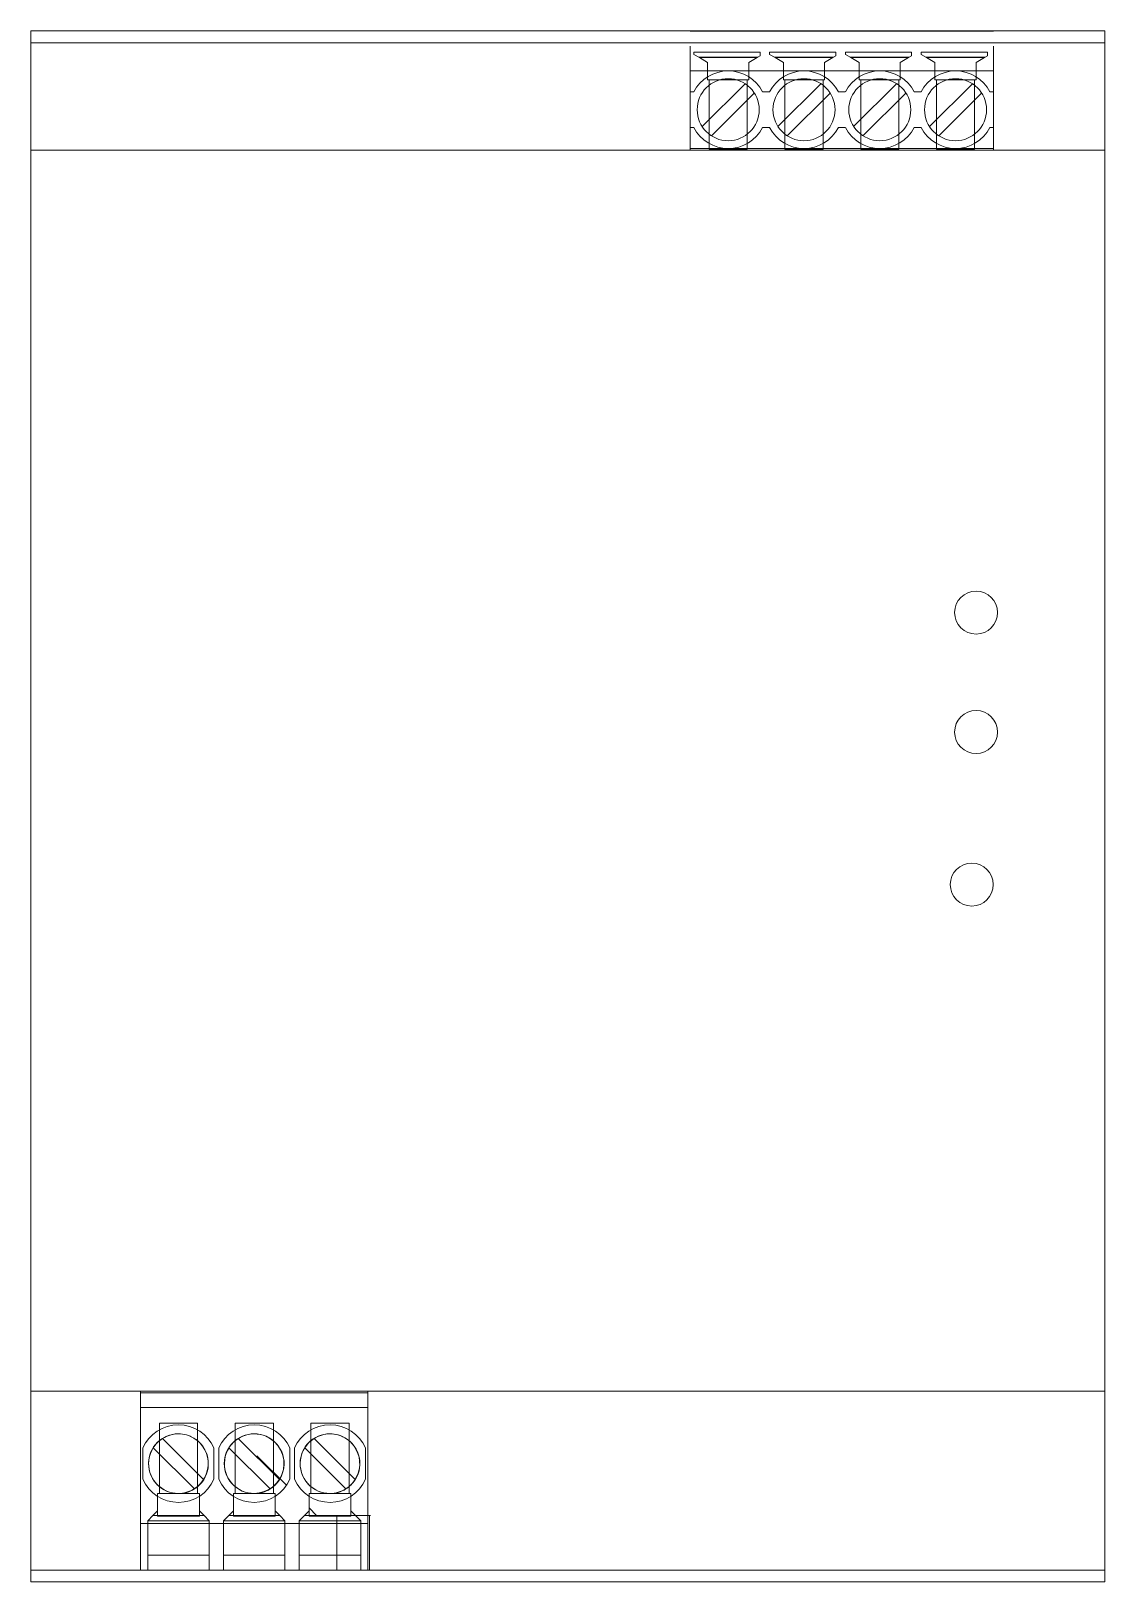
# Model space of a CAD drawing. Header units: millimetres. Extents: x 1359 to 3577, y 1336 to 3557.
# Drawn here: x 1875.2 to 1965.2, y 3146.6 to 3276.6 of the extents above; entities that cross this region are included whole.
import ezdxf

# ---------------------------------------------------------------- set-up
doc = ezdxf.new("R2010")
doc.units = ezdxf.units.MM
doc.layers.add('000-PI-Oprema', color=30, linetype='Continuous', lineweight=5)
doc.layers.add('000-SI-Oprema', color=30, linetype='Continuous', lineweight=0)

msp = doc.modelspace()

# ---------------------------------------------------------------- linework, layer by layer
at = {"layer": '000-PI-Oprema', "color": 0, "linetype": 'ByBlock', "lineweight": 0}
for p, q in [((1875.19, 3276.56), (1875.19, 3266.56)), ((1875.19, 3276.56), (1875.19, 3276.56)), ((1875.19, 3276.56), (1930.44, 3276.56)), ((1877.69, 3276.56), (1877.69, 3276.56)), ((1877.69, 3276.56), (1877.69, 3276.56)), ((1877.69, 3276.56), (1877.69, 3276.56)), ((1877.69, 3276.56), (1877.69, 3276.56)), ((1877.69, 3276.56), (1877.69, 3276.56)), ((1877.69, 3276.56), (1877.69, 3276.56)), ((1877.69, 3276.56), (1877.69, 3276.56)), ((1877.69, 3276.56), (1877.69, 3276.56)), ((1877.69, 3276.56), (1877.69, 3276.56)), ((1877.69, 3276.56), (1877.69, 3276.56)), ((1877.69, 3276.56), (1877.69, 3276.56)), ((1877.69, 3276.56), (1877.69, 3276.56)), ((1877.69, 3276.56), (1877.69, 3276.56)), ((1877.69, 3276.56), (1877.69, 3276.56)), ((1927.92, 3276.56), (1927.92, 3276.56)), ((1927.92, 3276.56), (1927.92, 3276.56)), ((1930.44, 3276.56), (1930.44, 3276.56)), ((1955.84, 3276.56), (1930.44, 3276.56)), ((1930.44, 3276.53), (1930.44, 3276.53)), ((1930.44, 3276.53), (1955.84, 3276.53)), ((1930.74, 3276.53), (1930.74, 3276.53)), ((1936.29, 3276.53), (1936.29, 3276.53)), ((1937.09, 3276.53), (1937.09, 3276.53)), ((1942.64, 3276.53), (1942.64, 3276.53)), ((1943.44, 3276.53), (1943.44, 3276.53)), ((1948.99, 3276.53), (1948.99, 3276.53)), ((1949.79, 3276.53), (1949.79, 3276.53)), ((1955.34, 3276.53), (1955.34, 3276.53)), ((1955.84, 3276.56), (1965.19, 3276.56)), ((1955.84, 3276.56), (1955.84, 3276.56)), ((1955.84, 3276.53), (1955.84, 3276.53)), ((1962.69, 3276.56), (1962.69, 3276.56)), ((1962.69, 3276.56), (1962.69, 3276.56)), ((1962.69, 3276.56), (1962.69, 3276.56)), ((1962.69, 3276.56), (1962.69, 3276.56)), ((1962.69, 3276.56), (1962.69, 3276.56)), ((1962.69, 3276.56), (1962.69, 3276.56)), ((1962.69, 3276.56), (1962.69, 3276.56)), ((1962.69, 3276.56), (1962.69, 3276.56)), ((1962.69, 3276.56), (1962.69, 3276.56)), ((1962.69, 3276.56), (1962.69, 3276.56)), ((1962.69, 3276.56), (1962.69, 3276.56)), ((1962.69, 3276.56), (1962.69, 3276.56)), ((1965.19, 3276.56), (1965.19, 3276.56)), ((1965.19, 3276.56), (1965.19, 3266.56)), ((1875.19, 3275.56), (1875.19, 3275.56)), ((1965.19, 3275.56), (1875.19, 3275.56)), ((1930.44, 3273.21), (1930.44, 3275.28)), ((1930.74, 3274.59), (1930.74, 3274.77)), ((1936.29, 3274.77), (1930.74, 3274.77)), ((1936.29, 3274.77), (1936.29, 3274.47)), ((1937.09, 3274.59), (1937.09, 3274.77)), ((1942.64, 3274.77), (1937.09, 3274.77)), ((1942.64, 3274.77), (1942.64, 3274.47)), ((1943.44, 3274.59), (1943.44, 3274.77)), ((1948.99, 3274.77), (1943.44, 3274.77)), ((1948.99, 3274.77), (1948.99, 3274.47)), ((1949.79, 3274.59), (1949.79, 3274.77)), ((1955.34, 3274.77), (1949.79, 3274.77)), ((1955.34, 3274.77), (1955.34, 3274.47)), ((1955.84, 3275.28), (1955.84, 3273.21)), ((1965.19, 3275.56), (1965.19, 3275.56)), ((1930.74, 3274.59), (1930.74, 3274.59)), ((1930.74, 3274.59), (1931.2, 3274.33)), ((1936.09, 3274.36), (1931.15, 3274.36)), ((1931.2, 3274.33), (1931.89, 3273.93)), ((1936.04, 3274.33), (1931.2, 3274.33)), ((1931.89, 3273.93), (1931.89, 3273.93)), ((1931.89, 3272.46), (1931.89, 3273.93)), ((1935.34, 3273.93), (1936.04, 3274.33)), ((1935.34, 3273.93), (1935.34, 3272.46)), ((1935.34, 3273.93), (1935.34, 3273.93)), ((1936.04, 3274.33), (1936.29, 3274.47)), ((1936.29, 3274.47), (1936.29, 3274.47)), ((1937.09, 3274.59), (1937.09, 3274.59)), ((1937.09, 3274.59), (1937.55, 3274.33)), ((1942.44, 3274.36), (1937.5, 3274.36)), ((1937.55, 3274.33), (1938.24, 3273.93)), ((1942.39, 3274.33), (1937.55, 3274.33)), ((1938.24, 3272.46), (1938.24, 3273.93)), ((1938.24, 3273.93), (1938.24, 3273.93)), ((1941.69, 3273.93), (1942.39, 3274.33)), ((1941.69, 3273.93), (1941.69, 3273.93)), ((1941.69, 3273.93), (1941.69, 3272.46)), ((1942.39, 3274.33), (1942.64, 3274.47)), ((1942.64, 3274.47), (1942.64, 3274.47)), ((1943.44, 3274.59), (1943.44, 3274.59)), ((1943.44, 3274.59), (1943.9, 3274.33)), ((1948.79, 3274.36), (1943.85, 3274.36)), ((1943.9, 3274.33), (1944.59, 3273.93)), ((1948.74, 3274.33), (1943.9, 3274.33)), ((1944.59, 3272.46), (1944.59, 3273.93)), ((1944.59, 3273.93), (1944.59, 3273.93)), ((1948.04, 3273.93), (1948.74, 3274.33)), ((1948.04, 3273.93), (1948.04, 3273.93)), ((1948.04, 3273.93), (1948.04, 3272.46)), ((1948.74, 3274.33), (1948.99, 3274.47)), ((1948.99, 3274.47), (1948.99, 3274.47)), ((1949.79, 3274.59), (1949.79, 3274.59)), ((1949.79, 3274.59), (1950.25, 3274.33)), ((1955.14, 3274.36), (1950.2, 3274.36)), ((1950.25, 3274.33), (1950.94, 3273.93)), ((1955.09, 3274.33), (1950.25, 3274.33)), ((1950.94, 3272.46), (1950.94, 3273.93)), ((1950.94, 3273.93), (1950.94, 3273.93)), ((1954.39, 3273.93), (1955.09, 3274.33)), ((1954.39, 3273.93), (1954.39, 3273.93)), ((1954.39, 3273.93), (1954.39, 3272.46)), ((1955.09, 3274.33), (1955.34, 3274.47)), ((1955.34, 3274.47), (1955.34, 3274.47)), ((1955.84, 3273.21), (1930.44, 3273.21)), ((1930.44, 3273.21), (1930.44, 3271.46)), ((1931.43, 3268.55), (1935.03, 3272.14)), ((1931.89, 3272.46), (1931.89, 3272.46)), ((1935.34, 3272.46), (1931.89, 3272.46)), ((1932.02, 3272.46), (1932.02, 3266.66)), ((1932.02, 3272.46), (1932.02, 3272.46)), ((1935.03, 3272.14), (1935.03, 3272.14)), ((1935.22, 3266.66), (1935.22, 3272.46)), ((1935.22, 3272.46), (1935.22, 3272.46)), ((1935.34, 3272.46), (1935.34, 3272.46)), ((1937.78, 3268.55), (1941.38, 3272.14)), ((1941.69, 3272.46), (1938.24, 3272.46)), ((1938.24, 3272.46), (1938.24, 3272.46)), ((1938.37, 3272.46), (1938.37, 3272.46)), ((1938.37, 3272.46), (1938.37, 3266.66)), ((1941.38, 3272.14), (1941.38, 3272.14)), ((1941.57, 3272.46), (1941.57, 3272.46)), ((1941.57, 3266.66), (1941.57, 3272.46)), ((1941.69, 3272.46), (1941.69, 3272.46)), ((1944.13, 3268.55), (1947.73, 3272.14)), ((1948.04, 3272.46), (1944.59, 3272.46)), ((1944.59, 3272.46), (1944.59, 3272.46)), ((1944.72, 3272.46), (1944.72, 3272.46)), ((1944.72, 3272.46), (1944.72, 3266.66)), ((1947.73, 3272.14), (1947.73, 3272.14)), ((1947.92, 3272.46), (1947.92, 3272.46)), ((1947.92, 3266.66), (1947.92, 3272.46)), ((1948.04, 3272.46), (1948.04, 3272.46)), ((1950.48, 3268.55), (1954.08, 3272.14)), ((1954.39, 3272.46), (1950.94, 3272.46)), ((1950.94, 3272.46), (1950.94, 3272.46)), ((1951.07, 3272.46), (1951.07, 3272.46)), ((1951.07, 3272.46), (1951.07, 3266.66)), ((1954.08, 3272.14), (1954.08, 3272.14)), ((1954.27, 3272.46), (1954.27, 3272.46)), ((1954.27, 3266.66), (1954.27, 3272.46)), ((1954.39, 3272.46), (1954.39, 3272.46)), ((1955.84, 3271.46), (1955.84, 3273.21)), ((1930.44, 3271.46), (1930.44, 3268.46)), ((1930.44, 3271.46), (1930.44, 3271.46)), ((1930.44, 3271.46), (1930.73, 3271.46)), ((1930.73, 3271.46), (1930.73, 3271.46)), ((1935.8, 3271.36), (1932.21, 3267.77)), ((1935.8, 3271.36), (1935.8, 3271.36)), ((1936.5, 3271.46), (1936.5, 3271.46)), ((1936.5, 3271.46), (1937.08, 3271.46)), ((1937.08, 3271.46), (1937.08, 3271.46)), ((1942.15, 3271.36), (1938.56, 3267.77)), ((1942.15, 3271.36), (1942.15, 3271.36)), ((1942.85, 3271.46), (1942.85, 3271.46)), ((1942.85, 3271.46), (1943.43, 3271.46)), ((1943.43, 3271.46), (1943.43, 3271.46)), ((1948.5, 3271.36), (1944.91, 3267.77)), ((1948.5, 3271.36), (1948.5, 3271.36)), ((1949.2, 3271.46), (1949.78, 3271.46)), ((1949.2, 3271.46), (1949.2, 3271.46)), ((1949.78, 3271.46), (1949.78, 3271.46)), ((1954.85, 3271.36), (1951.26, 3267.77)), ((1954.85, 3271.36), (1954.85, 3271.36)), ((1955.55, 3271.46), (1955.84, 3271.46)), ((1955.55, 3271.46), (1955.55, 3271.46)), ((1955.84, 3271.46), (1955.84, 3268.46)), ((1955.84, 3271.46), (1955.84, 3271.46)), ((1931.02, 3269.96), (1931.02, 3269.96)), ((1936.22, 3269.96), (1936.22, 3269.96)), ((1937.37, 3269.96), (1937.37, 3269.96)), ((1942.57, 3269.96), (1942.57, 3269.96)), ((1943.72, 3269.96), (1943.72, 3269.96)), ((1948.92, 3269.96), (1948.92, 3269.96)), ((1950.07, 3269.96), (1950.07, 3269.96)), ((1955.27, 3269.96), (1955.27, 3269.96)), ((1930.44, 3268.46), (1930.44, 3268.46)), ((1930.44, 3266.71), (1930.44, 3268.46)), ((1930.73, 3268.46), (1930.44, 3268.46)), ((1930.73, 3268.46), (1930.73, 3268.46)), ((1931.43, 3268.55), (1931.43, 3268.55)), ((1936.5, 3268.46), (1936.5, 3268.46)), ((1937.08, 3268.46), (1936.5, 3268.46)), ((1937.08, 3268.46), (1937.08, 3268.46)), ((1937.78, 3268.55), (1937.78, 3268.55)), ((1942.85, 3268.46), (1942.85, 3268.46)), ((1943.43, 3268.46), (1942.85, 3268.46)), ((1943.43, 3268.46), (1943.43, 3268.46)), ((1944.13, 3268.55), (1944.13, 3268.55)), ((1949.2, 3268.46), (1949.2, 3268.46)), ((1949.78, 3268.46), (1949.2, 3268.46)), ((1949.78, 3268.46), (1949.78, 3268.46)), ((1950.48, 3268.55), (1950.48, 3268.55)), ((1955.55, 3268.46), (1955.55, 3268.46)), ((1955.84, 3268.46), (1955.55, 3268.46)), ((1955.84, 3268.46), (1955.84, 3268.46)), ((1955.84, 3268.46), (1955.84, 3266.71)), ((1932.21, 3267.77), (1932.21, 3267.77)), ((1938.56, 3267.77), (1938.56, 3267.77)), ((1944.91, 3267.77), (1944.91, 3267.77)), ((1951.26, 3267.77), (1951.26, 3267.77)), ((1875.19, 3266.56), (1875.19, 3266.56)), ((1875.19, 3266.56), (1965.19, 3266.56)), ((1877.69, 3266.56), (1877.69, 3266.56)), ((1883.69, 3266.56), (1883.69, 3266.56)), ((1884.69, 3266.56), (1884.69, 3266.56)), ((1890.69, 3266.56), (1890.69, 3266.56)), ((1891.69, 3266.56), (1891.69, 3266.56)), ((1897.69, 3266.56), (1897.69, 3266.56)), ((1898.69, 3266.56), (1898.69, 3266.56)), ((1904.69, 3266.56), (1904.69, 3266.56)), ((1905.69, 3266.56), (1905.69, 3266.56)), ((1911.69, 3266.56), (1911.69, 3266.56)), ((1912.69, 3266.56), (1912.69, 3266.56)), ((1918.69, 3266.56), (1918.69, 3266.56)), ((1919.69, 3266.56), (1919.69, 3266.56)), ((1925.69, 3266.56), (1925.69, 3266.56)), ((1930.44, 3266.56), (1930.44, 3266.71)), ((1933.62, 3266.71), (1930.44, 3266.71)), ((1930.44, 3266.56), (1930.44, 3266.56)), ((1932.02, 3266.66), (1932.02, 3266.66)), ((1932.02, 3266.66), (1935.22, 3266.66)), ((1939.97, 3266.71), (1933.62, 3266.71)), ((1935.22, 3266.66), (1935.22, 3266.66)), ((1938.37, 3266.66), (1938.37, 3266.66)), ((1938.37, 3266.66), (1941.57, 3266.66)), ((1946.32, 3266.71), (1939.97, 3266.71)), ((1941.57, 3266.66), (1941.57, 3266.66)), ((1944.72, 3266.66), (1944.72, 3266.66)), ((1944.72, 3266.66), (1947.92, 3266.66)), ((1952.67, 3266.71), (1946.32, 3266.71)), ((1947.92, 3266.66), (1947.92, 3266.66)), ((1951.07, 3266.66), (1951.07, 3266.66)), ((1951.07, 3266.66), (1954.27, 3266.66)), ((1955.84, 3266.71), (1952.67, 3266.71)), ((1954.27, 3266.66), (1954.27, 3266.66)), ((1955.84, 3266.71), (1955.84, 3266.56)), ((1955.84, 3266.56), (1955.84, 3266.56)), ((1965.19, 3266.56), (1965.19, 3266.56)), ((1965.19, 3266.56), (1965.19, 3162.56)), ((1952.59, 3227.81), (1952.59, 3227.81)), ((1956.19, 3227.81), (1956.19, 3227.81)), ((1952.59, 3217.8), (1952.59, 3217.8)), ((1956.19, 3217.8), (1956.19, 3217.8)), ((1952.23, 3205.01), (1952.23, 3205.01)), ((1955.83, 3205.01), (1955.83, 3205.01)), ((1875.19, 3162.56), (1875.19, 3146.56)), ((1875.19, 3162.56), (1875.19, 3162.56)), ((1875.19, 3162.56), (1965.19, 3162.56)), ((1884.37, 3162.56), (1884.37, 3162.56)), ((1884.37, 3162.56), (1884.37, 3162.41)), ((1884.37, 3162.41), (1884.37, 3162.41)), ((1884.37, 3162.41), (1884.37, 3162.41)), ((1884.37, 3161.18), (1884.37, 3162.41)), ((1884.37, 3162.41), (1903.42, 3162.41)), ((1903.42, 3162.56), (1903.42, 3162.56)), ((1903.42, 3162.41), (1903.42, 3162.56)), ((1903.42, 3162.41), (1903.42, 3162.41)), ((1903.42, 3162.41), (1903.42, 3162.41)), ((1903.42, 3162.41), (1903.42, 3161.18)), ((1906.59, 3162.56), (1906.59, 3162.56)), ((1912.59, 3162.56), (1912.59, 3162.56)), ((1915.59, 3162.56), (1915.59, 3162.56)), ((1965.19, 3162.56), (1965.19, 3146.56)), ((1965.19, 3162.56), (1965.19, 3162.56)), ((1884.37, 3151.46), (1884.37, 3161.18)), ((1903.42, 3161.18), (1884.37, 3161.18)), ((1903.42, 3161.18), (1903.42, 3151.46)), ((1885.95, 3159.86), (1885.95, 3159.86)), ((1885.95, 3159.86), (1885.95, 3153.97)), ((1889.15, 3159.86), (1885.95, 3159.86)), ((1889.15, 3159.86), (1889.15, 3159.86)), ((1889.15, 3159.86), (1889.15, 3153.97)), ((1892.3, 3159.86), (1892.3, 3159.86)), ((1895.5, 3159.86), (1892.3, 3159.86)), ((1892.3, 3159.86), (1892.3, 3153.97)), ((1895.5, 3159.86), (1895.5, 3153.97)), ((1895.5, 3159.86), (1895.5, 3159.86)), ((1898.65, 3159.86), (1898.65, 3159.86)), ((1901.85, 3159.86), (1898.65, 3159.86)), ((1898.65, 3159.86), (1898.65, 3153.97)), ((1901.85, 3159.86), (1901.85, 3153.97)), ((1901.85, 3159.86), (1901.85, 3159.86)), ((1884.57, 3157.79), (1884.57, 3155.17)), ((1884.57, 3157.79), (1884.57, 3157.79)), ((1888.88, 3154.36), (1885.43, 3157.81)), ((1885.43, 3157.81), (1885.43, 3157.81)), ((1888.88, 3154.36), (1885.43, 3157.81)), ((1889.66, 3155.14), (1886.21, 3158.59)), ((1886.21, 3158.59), (1889.66, 3155.14)), ((1886.21, 3158.59), (1886.21, 3158.59)), ((1887.54, 3158.98), (1887.55, 3158.97)), ((1888.22, 3158.88), (1888.22, 3158.88)), ((1888.5, 3158.78), (1888.5, 3158.79)), ((1890.52, 3157.79), (1890.52, 3157.79)), ((1890.52, 3155.17), (1890.52, 3157.79)), ((1890.92, 3157.79), (1890.92, 3155.17)), ((1890.92, 3157.79), (1890.92, 3157.79)), ((1891.78, 3157.81), (1891.78, 3157.81)), ((1895.23, 3154.36), (1891.78, 3157.81)), ((1895.23, 3154.36), (1891.78, 3157.81)), ((1892.56, 3158.59), (1892.56, 3158.59)), ((1892.56, 3158.59), (1896.01, 3155.14)), ((1892.56, 3158.59), (1896.01, 3155.14)), ((1893.89, 3158.98), (1893.9, 3158.97)), ((1894.85, 3158.78), (1894.85, 3158.79)), ((1896.87, 3157.79), (1896.87, 3157.79)), ((1896.87, 3155.17), (1896.87, 3157.79)), ((1897.27, 3157.79), (1897.27, 3157.79)), ((1897.27, 3157.79), (1897.27, 3155.17)), ((1898.13, 3157.81), (1898.13, 3157.81)), ((1901.58, 3154.36), (1898.13, 3157.81)), ((1901.58, 3154.36), (1898.13, 3157.81)), ((1898.91, 3158.59), (1898.91, 3158.59)), ((1898.91, 3158.59), (1902.36, 3155.14)), ((1898.91, 3158.59), (1902.36, 3155.14)), ((1900.24, 3158.98), (1900.25, 3158.97)), ((1900.92, 3158.88), (1900.92, 3158.88)), ((1901.2, 3158.78), (1901.2, 3158.79)), ((1903.22, 3157.79), (1903.22, 3157.79)), ((1903.22, 3155.17), (1903.22, 3157.79)), ((1894.13, 3157.12), (1894.13, 3157.12)), ((1894.13, 3157.12), (1896.59, 3154.66)), ((1884.57, 3155.17), (1884.57, 3155.17)), ((1889.66, 3155.14), (1889.66, 3155.14)), ((1889.66, 3155.14), (1889.66, 3155.14)), ((1890.52, 3155.17), (1890.52, 3155.17)), ((1890.92, 3155.17), (1890.92, 3155.17)), ((1896.01, 3155.14), (1896.01, 3155.14)), ((1896.01, 3155.14), (1896.01, 3155.14)), ((1896.87, 3155.17), (1896.87, 3155.17)), ((1897.27, 3155.17), (1897.27, 3155.17)), ((1902.36, 3155.14), (1902.36, 3155.14)), ((1902.36, 3155.14), (1902.36, 3155.14)), ((1903.22, 3155.17), (1903.22, 3155.17)), ((1885.8, 3153.97), (1885.8, 3153.97)), ((1889.3, 3153.97), (1885.8, 3153.97)), ((1885.8, 3152.51), (1885.8, 3153.97)), ((1885.95, 3153.97), (1885.95, 3153.97)), ((1886.55, 3154.18), (1886.55, 3154.18)), ((1886.87, 3154.07), (1886.87, 3154.07)), ((1887.54, 3153.98), (1887.55, 3153.97)), ((1888.88, 3154.36), (1888.88, 3154.36)), ((1888.88, 3154.36), (1888.88, 3154.36)), ((1888.88, 3154.36), (1888.88, 3154.36)), ((1889.15, 3153.97), (1889.15, 3153.97)), ((1889.3, 3153.97), (1889.3, 3153.97)), ((1889.3, 3153.97), (1889.3, 3152.51)), ((1892.15, 3152.51), (1892.15, 3153.97)), ((1892.15, 3153.97), (1895.65, 3153.97)), ((1892.15, 3153.97), (1892.15, 3153.97)), ((1892.3, 3153.97), (1892.3, 3153.97)), ((1892.9, 3154.18), (1892.9, 3154.18)), ((1893.22, 3154.07), (1893.22, 3154.07)), ((1893.89, 3153.98), (1893.9, 3153.97)), ((1895.23, 3154.36), (1895.23, 3154.36)), ((1895.23, 3154.36), (1895.23, 3154.36)), ((1895.23, 3154.36), (1895.23, 3154.36)), ((1895.5, 3153.97), (1895.5, 3153.97)), ((1895.65, 3153.97), (1895.65, 3152.51)), ((1895.65, 3153.97), (1895.65, 3153.97)), ((1898.5, 3152.51), (1898.5, 3153.97)), ((1898.5, 3153.97), (1902, 3153.97)), ((1898.5, 3153.97), (1898.5, 3153.97)), ((1898.65, 3153.97), (1898.65, 3153.97)), ((1899.25, 3154.18), (1899.25, 3154.18)), ((1899.57, 3154.07), (1899.57, 3154.07)), ((1900.24, 3153.98), (1900.25, 3153.97)), ((1901.58, 3154.36), (1901.58, 3154.36)), ((1901.58, 3154.36), (1901.58, 3154.36)), ((1901.58, 3154.36), (1901.58, 3154.36)), ((1901.85, 3153.97), (1901.85, 3153.97)), ((1902, 3153.97), (1902, 3152.51)), ((1902, 3153.97), (1902, 3153.97)), ((1885.8, 3152.51), (1885.41, 3152.12)), ((1885.8, 3152.06), (1885.8, 3152.51)), ((1885.8, 3152.51), (1885.8, 3152.51)), ((1889.3, 3152.51), (1889.69, 3152.12)), ((1889.3, 3152.06), (1889.3, 3152.51)), ((1889.3, 3152.51), (1889.3, 3152.51)), ((1892.15, 3152.51), (1891.76, 3152.12)), ((1892.15, 3152.51), (1892.15, 3152.51)), ((1892.15, 3152.06), (1892.15, 3152.51)), ((1895.65, 3152.51), (1896.04, 3152.12)), ((1895.65, 3152.51), (1895.65, 3152.51)), ((1895.65, 3152.06), (1895.65, 3152.51)), ((1898.5, 3152.51), (1898.11, 3152.12)), ((1898.5, 3152.76), (1899.13, 3152.12)), ((1898.5, 3152.51), (1898.5, 3152.51)), ((1898.5, 3152.06), (1898.5, 3152.51)), ((1902, 3152.51), (1902.39, 3152.12)), ((1902, 3152.51), (1902, 3152.51)), ((1902, 3152.06), (1902, 3152.51)), ((1884.37, 3147.56), (1884.37, 3151.46)), ((1884.37, 3151.46), (1884.37, 3151.46)), ((1884.37, 3151.46), (1903.42, 3151.46)), ((1885.41, 3152.12), (1884.97, 3151.68)), ((1884.97, 3151.68), (1890.12, 3151.68)), ((1884.97, 3151.68), (1884.97, 3151.68)), ((1884.97, 3151.68), (1884.97, 3147.56)), ((1884.97, 3151.68), (1884.97, 3151.68)), ((1885.41, 3152.12), (1889.69, 3152.12)), ((1885.8, 3152.06), (1889.3, 3152.06)), ((1889.69, 3152.12), (1890.12, 3151.68)), ((1890.12, 3151.68), (1890.12, 3151.68)), ((1890.12, 3151.68), (1890.12, 3151.68)), ((1890.12, 3151.68), (1890.12, 3147.56)), ((1891.76, 3152.12), (1891.32, 3151.68)), ((1891.32, 3151.68), (1891.32, 3151.68)), ((1891.32, 3151.68), (1891.32, 3151.68)), ((1891.32, 3151.68), (1891.32, 3147.56)), ((1891.32, 3151.68), (1896.47, 3151.68)), ((1891.76, 3152.12), (1896.04, 3152.12)), ((1892.15, 3152.06), (1895.65, 3152.06)), ((1896.04, 3152.12), (1896.47, 3151.68)), ((1896.47, 3151.68), (1896.47, 3151.68)), ((1896.47, 3151.68), (1896.47, 3147.56)), ((1896.47, 3151.68), (1896.47, 3151.68)), ((1898.11, 3152.12), (1897.67, 3151.68)), ((1897.67, 3151.68), (1897.67, 3151.68)), ((1897.67, 3151.68), (1897.67, 3151.68)), ((1897.67, 3151.68), (1897.67, 3147.56)), ((1897.67, 3151.68), (1902.82, 3151.68)), ((1898.11, 3152.12), (1902.39, 3152.12)), ((1898.5, 3152.06), (1902, 3152.06)), ((1899.13, 3152.12), (1900.81, 3152.12)), ((1899.13, 3152.12), (1899.13, 3152.12)), ((1900.81, 3147.56), (1900.81, 3152.12)), ((1903.57, 3152.12), (1900.81, 3152.12)), ((1902.39, 3152.12), (1902.82, 3151.68)), ((1902.82, 3151.68), (1902.82, 3151.68)), ((1902.82, 3151.68), (1902.82, 3147.56)), ((1902.82, 3151.68), (1902.82, 3151.68)), ((1903.42, 3151.46), (1903.42, 3151.46)), ((1903.42, 3151.46), (1903.42, 3147.56)), ((1903.57, 3152.12), (1903.57, 3147.56)), ((1903.57, 3152.12), (1903.63, 3152.12)), ((1903.63, 3152.12), (1903.63, 3152.12)), ((1890.12, 3148.81), (1884.97, 3148.81)), ((1896.47, 3148.81), (1891.32, 3148.81)), ((1902.82, 3148.81), (1897.67, 3148.81)), ((1875.19, 3147.56), (1875.19, 3147.56)), ((1875.19, 3147.56), (1965.19, 3147.56)), ((1884.37, 3147.56), (1884.37, 3147.56)), ((1903.42, 3147.56), (1884.37, 3147.56)), ((1884.37, 3147.56), (1884.37, 3147.56)), ((1903.42, 3147.56), (1903.42, 3147.56)), ((1903.42, 3147.56), (1903.42, 3147.56)), ((1924.77, 3147.56), (1956.52, 3147.56)), ((1965.19, 3146.56), (1875.19, 3146.56))]:
    msp.add_line(p, q, dxfattribs=at)
for centre, radius, start, end in [((1933.62, 3269.96), 3.25, 90, 152.5136), ((1933.62, 3269.96), 2.6, 0, 180), ((1933.62, 3269.96), 3.25, 27.4864, 90), ((1939.97, 3269.96), 3.25, 90, 152.5136), ((1939.97, 3269.96), 2.6, 0, 180), ((1939.97, 3269.96), 3.25, 27.4864, 90), ((1946.32, 3269.96), 3.25, 90, 152.5136), ((1946.32, 3269.96), 2.6, 0, 180), ((1946.32, 3269.96), 3.25, 27.4864, 90), ((1952.67, 3269.96), 3.25, 90, 152.5136), ((1952.67, 3269.96), 2.6, 0, 180), ((1952.67, 3269.96), 3.25, 27.4864, 90), ((1933.62, 3269.96), 2.6, 180, 0), ((1939.97, 3269.96), 2.6, 180, 0), ((1946.32, 3269.96), 2.6, 180, 0), ((1952.67, 3269.96), 2.6, 180, 0), ((1933.62, 3269.96), 3.25, 207.4864, 270), ((1933.62, 3269.96), 3.25, 270, 332.5136), ((1939.97, 3269.96), 3.25, 207.4864, 270), ((1939.97, 3269.96), 3.25, 270, 332.5136), ((1946.32, 3269.96), 3.25, 207.4864, 270), ((1946.32, 3269.96), 3.25, 270, 332.5136), ((1952.67, 3269.96), 3.25, 207.4864, 270), ((1952.67, 3269.96), 3.25, 270, 332.5136), ((1954.39, 3227.81), 1.8, 0, 180), ((1954.39, 3227.81), 1.8, 180, 0), ((1954.39, 3217.8), 1.8, 0, 180), ((1954.39, 3217.8), 1.8, 180, 0), ((1954.03, 3205.01), 1.8, 0, 180), ((1954.03, 3205.01), 1.8, 180, 0), ((1887.55, 3156.48), 3.25, 90, 156.2604), ((1887.55, 3156.48), 3.25, 23.7396, 90), ((1893.9, 3156.48), 3.25, 90, 156.2604), ((1893.9, 3156.48), 3.25, 23.7396, 90), ((1900.25, 3156.48), 3.25, 90, 156.2604), ((1900.25, 3156.48), 3.25, 23.7396, 90), ((1887.54, 3156.48), 2.5, 90, 270), ((1887.54, 3156.48), 2.5, 74.3479, 90), ((1887.54, 3156.48), 2.5, 66.5218, 74.3479), ((1887.54, 3156.48), 2.5, 302.291, 66.5218), ((1893.89, 3156.48), 2.5, 90, 270), ((1893.89, 3156.48), 2.5, 66.5218, 90), ((1893.89, 3156.48), 2.5, 270, 66.5218), ((1900.24, 3156.48), 2.5, 90, 270), ((1900.24, 3156.48), 2.5, 74.3479, 90), ((1900.24, 3156.48), 2.5, 66.5218, 74.3479), ((1900.24, 3156.48), 2.5, 302.291, 66.5218), ((1887.55, 3156.48), 3.25, 203.7396, 270), ((1887.55, 3156.48), 3.25, 270, 336.2604), ((1893.9, 3156.48), 3.25, 203.7396, 270), ((1893.9, 3156.48), 3.25, 270, 336.2604), ((1900.25, 3156.48), 3.25, 203.7396, 270), ((1900.25, 3156.48), 3.25, 270, 336.2604), ((1887.54, 3156.48), 2.5, 270, 302.291), ((1900.24, 3156.48), 2.5, 270, 302.291)]:
    msp.add_arc(centre, radius, start, end, dxfattribs=at)
for centre, start_param, end_param in [((1887.55, 3156.47), -1.741681, -0.018604), ((1887.55, 3156.47), -2.18531, -1.741681), ((1887.55, 3156.47), -2.748893, -2.18531), ((1887.55, 3156.47), -3.022075, -2.748893), ((1887.55, 3156.47), 3.12605, 3.26111), ((1887.55, 3156.47), 3.124519, 3.12605), ((1887.55, 3156.47), 1.399912, 3.124519), ((1893.9, 3156.47), -1.741681, -0.018604), ((1893.9, 3156.47), -2.18531, -1.741681), ((1893.9, 3156.47), -2.748893, -2.18531), ((1893.9, 3156.47), 3.12605, 3.534292), ((1893.9, 3156.47), 3.124519, 3.12605), ((1893.9, 3156.47), 1.399912, 3.124519), ((1900.25, 3156.47), -1.741681, -0.018604), ((1900.25, 3156.47), -2.18531, -1.741681), ((1900.25, 3156.47), -2.748893, -2.18531), ((1900.25, 3156.47), -3.022075, -2.748893), ((1900.25, 3156.47), 3.12605, 3.26111), ((1900.25, 3156.47), 3.124519, 3.12605), ((1900.25, 3156.47), 1.399912, 3.124519), ((1887.55, 3156.47), 0.956283, 1.399912), ((1893.9, 3156.47), 0.956283, 1.399912), ((1900.25, 3156.47), 0.956283, 1.399912), ((1887.55, 3156.47), -0.017074, 0.392699), ((1887.55, 3156.47), 0.392699, 0.956283), ((1893.9, 3156.47), -0.017074, 0.392699), ((1893.9, 3156.47), 0.392699, 0.956283), ((1900.25, 3156.47), -0.017074, 0.392699), ((1900.25, 3156.47), 0.392699, 0.956283)]:
    msp.add_ellipse(centre, major_axis=(-0.96, -2.31), ratio=1, start_param=start_param, end_param=end_param, dxfattribs=at)
at = {"layer": '000-SI-Oprema', "color": 0, "linetype": 'ByBlock', "lineweight": 0}
for p, q in [((1875.19, 3276.56), (1875.19, 3276.56)), ((1875.19, 3276.56), (1875.19, 3266.56)), ((1875.19, 3276.56), (1875.19, 3276.56)), ((1875.19, 3276.56), (1875.19, 3276.56)), ((1875.19, 3276.56), (1965.19, 3276.56)), ((1875.19, 3276.56), (1875.19, 3276.56)), ((1962.69, 3276.56), (1962.69, 3276.56)), ((1962.69, 3276.56), (1962.69, 3276.56)), ((1962.69, 3276.56), (1962.69, 3276.56)), ((1962.69, 3276.56), (1962.69, 3276.56)), ((1962.69, 3276.56), (1962.69, 3276.56)), ((1962.69, 3276.56), (1962.69, 3276.56)), ((1962.69, 3276.56), (1962.69, 3276.56)), ((1962.69, 3276.56), (1962.69, 3276.56)), ((1962.69, 3276.56), (1962.69, 3276.56)), ((1962.69, 3276.56), (1962.69, 3276.56)), ((1962.69, 3276.56), (1962.69, 3276.56)), ((1962.69, 3276.56), (1962.69, 3276.56)), ((1962.69, 3276.56), (1962.69, 3276.56)), ((1962.69, 3276.56), (1962.69, 3276.56)), ((1962.69, 3276.56), (1962.69, 3276.56)), ((1962.69, 3276.56), (1962.69, 3276.56)), ((1962.69, 3276.56), (1962.69, 3276.56)), ((1962.69, 3276.56), (1962.69, 3276.56)), ((1962.69, 3276.56), (1962.69, 3276.56)), ((1962.69, 3276.56), (1962.69, 3276.56)), ((1962.69, 3276.56), (1962.69, 3276.56)), ((1962.69, 3276.56), (1962.69, 3276.56)), ((1965.19, 3276.56), (1965.19, 3276.56)), ((1965.19, 3276.56), (1965.19, 3266.56)), ((1875.19, 3275.56), (1875.19, 3275.56)), ((1875.19, 3275.56), (1875.19, 3275.56)), ((1965.19, 3275.56), (1875.19, 3275.56)), ((1930.44, 3273.21), (1930.44, 3275.28)), ((1930.74, 3274.59), (1930.74, 3274.77)), ((1936.29, 3274.77), (1930.74, 3274.77)), ((1936.29, 3274.77), (1936.29, 3274.47)), ((1937.09, 3274.59), (1937.09, 3274.77)), ((1942.64, 3274.77), (1937.09, 3274.77)), ((1942.64, 3274.77), (1942.64, 3274.47)), ((1943.44, 3274.59), (1943.44, 3274.77)), ((1948.99, 3274.77), (1943.44, 3274.77)), ((1948.99, 3274.77), (1948.99, 3274.47)), ((1949.79, 3274.59), (1949.79, 3274.77)), ((1955.34, 3274.77), (1949.79, 3274.77)), ((1955.34, 3274.77), (1955.34, 3274.47)), ((1955.84, 3275.28), (1955.84, 3273.21)), ((1965.19, 3275.56), (1965.19, 3275.56)), ((1965.19, 3275.56), (1965.19, 3275.56)), ((1930.74, 3274.59), (1930.74, 3274.59)), ((1930.74, 3274.59), (1931.2, 3274.33)), ((1936.09, 3274.36), (1931.15, 3274.36)), ((1931.2, 3274.33), (1931.89, 3273.93)), ((1936.04, 3274.33), (1931.2, 3274.33)), ((1931.89, 3273.93), (1931.89, 3273.93)), ((1931.89, 3272.46), (1931.89, 3273.93)), ((1935.34, 3273.93), (1936.04, 3274.33)), ((1935.34, 3273.93), (1935.34, 3272.46)), ((1935.34, 3273.93), (1935.34, 3273.93)), ((1936.04, 3274.33), (1936.29, 3274.47)), ((1936.29, 3274.47), (1936.29, 3274.47)), ((1937.09, 3274.59), (1937.09, 3274.59)), ((1937.09, 3274.59), (1937.55, 3274.33)), ((1942.44, 3274.36), (1937.5, 3274.36)), ((1937.55, 3274.33), (1938.24, 3273.93)), ((1942.39, 3274.33), (1937.55, 3274.33)), ((1938.24, 3272.46), (1938.24, 3273.93)), ((1938.24, 3273.93), (1938.24, 3273.93)), ((1941.69, 3273.93), (1942.39, 3274.33)), ((1941.69, 3273.93), (1941.69, 3273.93)), ((1941.69, 3273.93), (1941.69, 3272.46)), ((1942.39, 3274.33), (1942.64, 3274.47)), ((1942.64, 3274.47), (1942.64, 3274.47)), ((1943.44, 3274.59), (1943.44, 3274.59)), ((1943.44, 3274.59), (1943.9, 3274.33)), ((1948.79, 3274.36), (1943.85, 3274.36)), ((1943.9, 3274.33), (1944.59, 3273.93)), ((1948.74, 3274.33), (1943.9, 3274.33)), ((1944.59, 3272.46), (1944.59, 3273.93)), ((1944.59, 3273.93), (1944.59, 3273.93)), ((1948.04, 3273.93), (1948.74, 3274.33)), ((1948.04, 3273.93), (1948.04, 3273.93)), ((1948.04, 3273.93), (1948.04, 3272.46)), ((1948.74, 3274.33), (1948.99, 3274.47)), ((1948.99, 3274.47), (1948.99, 3274.47)), ((1949.79, 3274.59), (1949.79, 3274.59)), ((1949.79, 3274.59), (1950.25, 3274.33)), ((1955.14, 3274.36), (1950.2, 3274.36)), ((1950.25, 3274.33), (1950.94, 3273.93)), ((1955.09, 3274.33), (1950.25, 3274.33)), ((1950.94, 3272.46), (1950.94, 3273.93)), ((1950.94, 3273.93), (1950.94, 3273.93)), ((1954.39, 3273.93), (1955.09, 3274.33)), ((1954.39, 3273.93), (1954.39, 3273.93)), ((1954.39, 3273.93), (1954.39, 3272.46)), ((1955.09, 3274.33), (1955.34, 3274.47)), ((1955.34, 3274.47), (1955.34, 3274.47)), ((1955.84, 3273.21), (1930.44, 3273.21)), ((1930.44, 3273.21), (1930.44, 3271.46)), ((1931.43, 3268.55), (1935.03, 3272.14)), ((1931.89, 3272.46), (1931.89, 3272.46)), ((1935.34, 3272.46), (1931.89, 3272.46)), ((1932.02, 3272.46), (1932.02, 3266.66)), ((1932.02, 3272.46), (1932.02, 3272.46)), ((1935.03, 3272.14), (1935.03, 3272.14)), ((1935.22, 3266.66), (1935.22, 3272.46)), ((1935.22, 3272.46), (1935.22, 3272.46)), ((1935.34, 3272.46), (1935.34, 3272.46)), ((1937.78, 3268.55), (1941.38, 3272.14)), ((1941.69, 3272.46), (1938.24, 3272.46)), ((1938.24, 3272.46), (1938.24, 3272.46)), ((1938.37, 3272.46), (1938.37, 3272.46)), ((1938.37, 3272.46), (1938.37, 3266.66)), ((1941.38, 3272.14), (1941.38, 3272.14)), ((1941.57, 3272.46), (1941.57, 3272.46)), ((1941.57, 3266.66), (1941.57, 3272.46)), ((1941.69, 3272.46), (1941.69, 3272.46)), ((1944.13, 3268.55), (1947.73, 3272.14)), ((1948.04, 3272.46), (1944.59, 3272.46)), ((1944.59, 3272.46), (1944.59, 3272.46)), ((1944.72, 3272.46), (1944.72, 3272.46)), ((1944.72, 3272.46), (1944.72, 3266.66)), ((1947.73, 3272.14), (1947.73, 3272.14)), ((1947.92, 3272.46), (1947.92, 3272.46)), ((1947.92, 3266.66), (1947.92, 3272.46)), ((1948.04, 3272.46), (1948.04, 3272.46)), ((1950.48, 3268.55), (1954.08, 3272.14)), ((1954.39, 3272.46), (1950.94, 3272.46)), ((1950.94, 3272.46), (1950.94, 3272.46)), ((1951.07, 3272.46), (1951.07, 3272.46)), ((1951.07, 3272.46), (1951.07, 3266.66)), ((1954.08, 3272.14), (1954.08, 3272.14)), ((1954.27, 3272.46), (1954.27, 3272.46)), ((1954.27, 3266.66), (1954.27, 3272.46)), ((1954.39, 3272.46), (1954.39, 3272.46)), ((1955.84, 3271.46), (1955.84, 3273.21)), ((1930.44, 3271.46), (1930.44, 3268.46)), ((1930.44, 3271.46), (1930.44, 3271.46)), ((1930.44, 3271.46), (1930.73, 3271.46)), ((1930.73, 3271.46), (1930.73, 3271.46)), ((1935.8, 3271.36), (1932.21, 3267.77)), ((1935.8, 3271.36), (1935.8, 3271.36)), ((1936.5, 3271.46), (1936.5, 3271.46)), ((1936.5, 3271.46), (1937.08, 3271.46)), ((1937.08, 3271.46), (1937.08, 3271.46)), ((1942.15, 3271.36), (1938.56, 3267.77)), ((1942.15, 3271.36), (1942.15, 3271.36)), ((1942.85, 3271.46), (1942.85, 3271.46)), ((1942.85, 3271.46), (1943.43, 3271.46)), ((1943.43, 3271.46), (1943.43, 3271.46)), ((1948.5, 3271.36), (1944.91, 3267.77)), ((1948.5, 3271.36), (1948.5, 3271.36)), ((1949.2, 3271.46), (1949.78, 3271.46)), ((1949.2, 3271.46), (1949.2, 3271.46)), ((1949.78, 3271.46), (1949.78, 3271.46)), ((1954.85, 3271.36), (1951.26, 3267.77)), ((1954.85, 3271.36), (1954.85, 3271.36)), ((1955.55, 3271.46), (1955.84, 3271.46)), ((1955.55, 3271.46), (1955.55, 3271.46)), ((1955.84, 3271.46), (1955.84, 3268.46)), ((1955.84, 3271.46), (1955.84, 3271.46)), ((1931.02, 3269.96), (1931.02, 3269.96)), ((1936.22, 3269.96), (1936.22, 3269.96)), ((1937.37, 3269.96), (1937.37, 3269.96)), ((1942.57, 3269.96), (1942.57, 3269.96)), ((1943.72, 3269.96), (1943.72, 3269.96)), ((1948.92, 3269.96), (1948.92, 3269.96)), ((1950.07, 3269.96), (1950.07, 3269.96)), ((1955.27, 3269.96), (1955.27, 3269.96)), ((1930.44, 3268.46), (1930.44, 3268.46)), ((1930.44, 3266.71), (1930.44, 3268.46)), ((1930.73, 3268.46), (1930.44, 3268.46)), ((1930.73, 3268.46), (1930.73, 3268.46)), ((1931.43, 3268.55), (1931.43, 3268.55)), ((1936.5, 3268.46), (1936.5, 3268.46)), ((1937.08, 3268.46), (1936.5, 3268.46)), ((1937.08, 3268.46), (1937.08, 3268.46)), ((1937.78, 3268.55), (1937.78, 3268.55)), ((1942.85, 3268.46), (1942.85, 3268.46)), ((1943.43, 3268.46), (1942.85, 3268.46)), ((1943.43, 3268.46), (1943.43, 3268.46)), ((1944.13, 3268.55), (1944.13, 3268.55)), ((1949.2, 3268.46), (1949.2, 3268.46)), ((1949.78, 3268.46), (1949.2, 3268.46)), ((1949.78, 3268.46), (1949.78, 3268.46)), ((1950.48, 3268.55), (1950.48, 3268.55)), ((1955.55, 3268.46), (1955.55, 3268.46)), ((1955.84, 3268.46), (1955.55, 3268.46)), ((1955.84, 3268.46), (1955.84, 3268.46)), ((1955.84, 3268.46), (1955.84, 3266.71)), ((1932.21, 3267.77), (1932.21, 3267.77)), ((1938.56, 3267.77), (1938.56, 3267.77)), ((1944.91, 3267.77), (1944.91, 3267.77)), ((1951.26, 3267.77), (1951.26, 3267.77)), ((1875.19, 3266.56), (1875.19, 3266.56)), ((1875.19, 3266.56), (1875.19, 3266.56)), ((1875.19, 3266.56), (1965.19, 3266.56)), ((1875.19, 3266.56), (1875.19, 3162.56)), ((1877.69, 3266.56), (1877.69, 3266.56)), ((1883.69, 3266.56), (1883.69, 3266.56)), ((1884.69, 3266.56), (1884.69, 3266.56)), ((1890.69, 3266.56), (1890.69, 3266.56)), ((1891.69, 3266.56), (1891.69, 3266.56)), ((1897.69, 3266.56), (1897.69, 3266.56)), ((1898.69, 3266.56), (1898.69, 3266.56)), ((1904.69, 3266.56), (1904.69, 3266.56)), ((1905.69, 3266.56), (1905.69, 3266.56)), ((1911.69, 3266.56), (1911.69, 3266.56)), ((1912.69, 3266.56), (1912.69, 3266.56)), ((1918.69, 3266.56), (1918.69, 3266.56)), ((1919.69, 3266.56), (1919.69, 3266.56)), ((1925.69, 3266.56), (1925.69, 3266.56)), ((1930.44, 3266.56), (1930.44, 3266.71)), ((1933.62, 3266.71), (1930.44, 3266.71)), ((1930.44, 3266.56), (1930.44, 3266.56)), ((1932.02, 3266.66), (1932.02, 3266.66)), ((1932.02, 3266.66), (1935.22, 3266.66)), ((1939.97, 3266.71), (1933.62, 3266.71)), ((1935.22, 3266.66), (1935.22, 3266.66)), ((1938.37, 3266.66), (1938.37, 3266.66)), ((1938.37, 3266.66), (1941.57, 3266.66)), ((1946.32, 3266.71), (1939.97, 3266.71)), ((1941.57, 3266.66), (1941.57, 3266.66)), ((1944.72, 3266.66), (1944.72, 3266.66)), ((1944.72, 3266.66), (1947.92, 3266.66)), ((1952.67, 3266.71), (1946.32, 3266.71)), ((1947.92, 3266.66), (1947.92, 3266.66)), ((1951.07, 3266.66), (1951.07, 3266.66)), ((1951.07, 3266.66), (1954.27, 3266.66)), ((1955.84, 3266.71), (1952.67, 3266.71)), ((1954.27, 3266.66), (1954.27, 3266.66)), ((1955.84, 3266.71), (1955.84, 3266.56)), ((1955.84, 3266.56), (1955.84, 3266.56)), ((1965.19, 3266.56), (1965.19, 3266.56)), ((1965.19, 3266.56), (1965.19, 3162.56)), ((1952.59, 3227.81), (1952.59, 3227.81)), ((1956.19, 3227.81), (1956.19, 3227.81)), ((1952.59, 3217.8), (1952.59, 3217.8)), ((1956.19, 3217.8), (1956.19, 3217.8)), ((1952.23, 3205.01), (1952.23, 3205.01)), ((1955.83, 3205.01), (1955.83, 3205.01)), ((1875.19, 3162.56), (1875.19, 3162.56)), ((1875.19, 3162.56), (1875.19, 3146.56)), ((1875.19, 3162.56), (1875.19, 3162.56)), ((1875.19, 3162.56), (1965.19, 3162.56)), ((1884.37, 3162.56), (1884.37, 3162.56)), ((1884.37, 3162.56), (1884.37, 3162.41)), ((1884.37, 3162.41), (1884.37, 3162.41)), ((1884.37, 3162.41), (1884.37, 3162.41)), ((1884.37, 3161.18), (1884.37, 3162.41)), ((1884.37, 3162.41), (1903.42, 3162.41)), ((1903.42, 3162.56), (1903.42, 3162.56)), ((1903.42, 3162.41), (1903.42, 3162.56)), ((1903.42, 3162.41), (1903.42, 3162.41)), ((1903.42, 3162.41), (1903.42, 3162.41)), ((1903.42, 3162.41), (1903.42, 3161.18)), ((1906.59, 3162.56), (1906.59, 3162.56)), ((1912.59, 3162.56), (1912.59, 3162.56)), ((1915.59, 3162.56), (1915.59, 3162.56)), ((1965.19, 3162.56), (1965.19, 3162.56)), ((1965.19, 3162.56), (1965.19, 3146.56)), ((1965.19, 3162.56), (1965.19, 3162.56)), ((1884.37, 3151.46), (1884.37, 3161.18)), ((1903.42, 3161.18), (1884.37, 3161.18)), ((1903.42, 3161.18), (1903.42, 3151.46)), ((1885.95, 3159.86), (1885.95, 3159.86)), ((1885.95, 3159.86), (1885.95, 3153.97)), ((1889.15, 3159.86), (1885.95, 3159.86)), ((1889.15, 3159.86), (1889.15, 3159.86)), ((1889.15, 3159.86), (1889.15, 3153.97)), ((1892.3, 3159.86), (1892.3, 3159.86)), ((1895.5, 3159.86), (1892.3, 3159.86)), ((1892.3, 3159.86), (1892.3, 3153.97)), ((1895.5, 3159.86), (1895.5, 3153.97)), ((1895.5, 3159.86), (1895.5, 3159.86)), ((1898.65, 3159.86), (1898.65, 3159.86)), ((1901.85, 3159.86), (1898.65, 3159.86)), ((1898.65, 3159.86), (1898.65, 3153.97)), ((1901.85, 3159.86), (1901.85, 3153.97)), ((1901.85, 3159.86), (1901.85, 3159.86)), ((1884.57, 3157.79), (1884.57, 3155.17)), ((1884.57, 3157.79), (1884.57, 3157.79)), ((1888.88, 3154.36), (1885.43, 3157.81)), ((1885.43, 3157.81), (1885.43, 3157.81)), ((1888.88, 3154.36), (1885.43, 3157.81)), ((1889.66, 3155.14), (1886.21, 3158.59)), ((1886.21, 3158.59), (1889.66, 3155.14)), ((1886.21, 3158.59), (1886.21, 3158.59)), ((1887.54, 3158.98), (1887.55, 3158.97)), ((1888.22, 3158.88), (1888.22, 3158.88)), ((1888.5, 3158.78), (1888.5, 3158.79)), ((1890.52, 3157.79), (1890.52, 3157.79)), ((1890.52, 3155.17), (1890.52, 3157.79)), ((1890.92, 3157.79), (1890.92, 3155.17)), ((1890.92, 3157.79), (1890.92, 3157.79)), ((1891.78, 3157.81), (1891.78, 3157.81)), ((1895.23, 3154.36), (1891.78, 3157.81)), ((1895.23, 3154.36), (1891.78, 3157.81)), ((1892.56, 3158.59), (1892.56, 3158.59)), ((1892.56, 3158.59), (1896.01, 3155.14)), ((1892.56, 3158.59), (1896.01, 3155.14)), ((1893.89, 3158.98), (1893.9, 3158.97)), ((1894.85, 3158.78), (1894.85, 3158.79)), ((1896.87, 3157.79), (1896.87, 3157.79)), ((1896.87, 3155.17), (1896.87, 3157.79)), ((1897.27, 3157.79), (1897.27, 3157.79)), ((1897.27, 3157.79), (1897.27, 3155.17)), ((1898.13, 3157.81), (1898.13, 3157.81)), ((1901.58, 3154.36), (1898.13, 3157.81)), ((1901.58, 3154.36), (1898.13, 3157.81)), ((1898.91, 3158.59), (1898.91, 3158.59)), ((1898.91, 3158.59), (1902.36, 3155.14)), ((1898.91, 3158.59), (1902.36, 3155.14)), ((1900.24, 3158.98), (1900.25, 3158.97)), ((1900.92, 3158.88), (1900.92, 3158.88)), ((1901.2, 3158.78), (1901.2, 3158.79)), ((1903.22, 3157.79), (1903.22, 3157.79)), ((1903.22, 3155.17), (1903.22, 3157.79)), ((1894.13, 3157.12), (1894.13, 3157.12)), ((1894.13, 3157.12), (1896.59, 3154.66)), ((1884.57, 3155.17), (1884.57, 3155.17)), ((1889.66, 3155.14), (1889.66, 3155.14)), ((1889.66, 3155.14), (1889.66, 3155.14)), ((1890.52, 3155.17), (1890.52, 3155.17)), ((1890.92, 3155.17), (1890.92, 3155.17)), ((1896.01, 3155.14), (1896.01, 3155.14)), ((1896.01, 3155.14), (1896.01, 3155.14)), ((1896.87, 3155.17), (1896.87, 3155.17)), ((1897.27, 3155.17), (1897.27, 3155.17)), ((1902.36, 3155.14), (1902.36, 3155.14)), ((1902.36, 3155.14), (1902.36, 3155.14)), ((1903.22, 3155.17), (1903.22, 3155.17)), ((1885.8, 3153.97), (1885.8, 3153.97)), ((1889.3, 3153.97), (1885.8, 3153.97)), ((1885.8, 3152.51), (1885.8, 3153.97)), ((1885.95, 3153.97), (1885.95, 3153.97)), ((1886.55, 3154.18), (1886.55, 3154.18)), ((1886.87, 3154.07), (1886.87, 3154.07)), ((1887.54, 3153.98), (1887.55, 3153.97)), ((1888.88, 3154.36), (1888.88, 3154.36)), ((1888.88, 3154.36), (1888.88, 3154.36)), ((1888.88, 3154.36), (1888.88, 3154.36)), ((1889.15, 3153.97), (1889.15, 3153.97)), ((1889.3, 3153.97), (1889.3, 3153.97)), ((1889.3, 3153.97), (1889.3, 3152.51)), ((1892.15, 3152.51), (1892.15, 3153.97)), ((1892.15, 3153.97), (1895.65, 3153.97)), ((1892.15, 3153.97), (1892.15, 3153.97)), ((1892.3, 3153.97), (1892.3, 3153.97)), ((1892.9, 3154.18), (1892.9, 3154.18)), ((1893.22, 3154.07), (1893.22, 3154.07)), ((1893.89, 3153.98), (1893.9, 3153.97)), ((1895.23, 3154.36), (1895.23, 3154.36)), ((1895.23, 3154.36), (1895.23, 3154.36)), ((1895.23, 3154.36), (1895.23, 3154.36)), ((1895.5, 3153.97), (1895.5, 3153.97)), ((1895.65, 3153.97), (1895.65, 3152.51)), ((1895.65, 3153.97), (1895.65, 3153.97)), ((1898.5, 3152.51), (1898.5, 3153.97)), ((1898.5, 3153.97), (1902, 3153.97)), ((1898.5, 3153.97), (1898.5, 3153.97)), ((1898.65, 3153.97), (1898.65, 3153.97)), ((1899.25, 3154.18), (1899.25, 3154.18)), ((1899.57, 3154.07), (1899.57, 3154.07)), ((1900.24, 3153.98), (1900.25, 3153.97)), ((1901.58, 3154.36), (1901.58, 3154.36)), ((1901.58, 3154.36), (1901.58, 3154.36)), ((1901.58, 3154.36), (1901.58, 3154.36)), ((1901.85, 3153.97), (1901.85, 3153.97)), ((1902, 3153.97), (1902, 3152.51)), ((1902, 3153.97), (1902, 3153.97)), ((1885.8, 3152.51), (1885.41, 3152.12)), ((1885.8, 3152.06), (1885.8, 3152.51)), ((1885.8, 3152.51), (1885.8, 3152.51)), ((1889.3, 3152.51), (1889.69, 3152.12)), ((1889.3, 3152.06), (1889.3, 3152.51)), ((1889.3, 3152.51), (1889.3, 3152.51)), ((1892.15, 3152.51), (1891.76, 3152.12)), ((1892.15, 3152.51), (1892.15, 3152.51)), ((1892.15, 3152.06), (1892.15, 3152.51)), ((1895.65, 3152.51), (1896.04, 3152.12)), ((1895.65, 3152.51), (1895.65, 3152.51)), ((1895.65, 3152.06), (1895.65, 3152.51)), ((1898.5, 3152.51), (1898.11, 3152.12)), ((1898.5, 3152.76), (1899.13, 3152.12)), ((1898.5, 3152.51), (1898.5, 3152.51)), ((1898.5, 3152.06), (1898.5, 3152.51)), ((1902, 3152.51), (1902.39, 3152.12)), ((1902, 3152.51), (1902, 3152.51)), ((1902, 3152.06), (1902, 3152.51)), ((1884.37, 3147.56), (1884.37, 3151.46)), ((1884.37, 3151.46), (1884.37, 3151.46)), ((1884.37, 3151.46), (1903.42, 3151.46)), ((1885.41, 3152.12), (1884.97, 3151.68)), ((1884.97, 3151.68), (1890.12, 3151.68)), ((1884.97, 3151.68), (1884.97, 3151.68)), ((1884.97, 3151.68), (1884.97, 3147.56)), ((1884.97, 3151.68), (1884.97, 3151.68)), ((1885.41, 3152.12), (1889.69, 3152.12)), ((1885.8, 3152.06), (1889.3, 3152.06)), ((1889.69, 3152.12), (1890.12, 3151.68)), ((1890.12, 3151.68), (1890.12, 3151.68)), ((1890.12, 3151.68), (1890.12, 3151.68)), ((1890.12, 3151.68), (1890.12, 3147.56)), ((1891.76, 3152.12), (1891.32, 3151.68)), ((1891.32, 3151.68), (1891.32, 3151.68)), ((1891.32, 3151.68), (1891.32, 3151.68)), ((1891.32, 3151.68), (1891.32, 3147.56)), ((1891.32, 3151.68), (1896.47, 3151.68)), ((1891.76, 3152.12), (1896.04, 3152.12)), ((1892.15, 3152.06), (1895.65, 3152.06)), ((1896.04, 3152.12), (1896.47, 3151.68)), ((1896.47, 3151.68), (1896.47, 3151.68)), ((1896.47, 3151.68), (1896.47, 3147.56)), ((1896.47, 3151.68), (1896.47, 3151.68)), ((1898.11, 3152.12), (1897.67, 3151.68)), ((1897.67, 3151.68), (1897.67, 3151.68)), ((1897.67, 3151.68), (1897.67, 3151.68)), ((1897.67, 3151.68), (1897.67, 3147.56)), ((1897.67, 3151.68), (1902.82, 3151.68)), ((1898.11, 3152.12), (1902.39, 3152.12)), ((1898.5, 3152.06), (1902, 3152.06)), ((1899.13, 3152.12), (1900.81, 3152.12)), ((1899.13, 3152.12), (1899.13, 3152.12)), ((1900.81, 3147.56), (1900.81, 3152.12)), ((1903.57, 3152.12), (1900.81, 3152.12)), ((1902.39, 3152.12), (1902.82, 3151.68)), ((1902.82, 3151.68), (1902.82, 3151.68)), ((1902.82, 3151.68), (1902.82, 3147.56)), ((1902.82, 3151.68), (1902.82, 3151.68)), ((1903.42, 3151.46), (1903.42, 3151.46)), ((1903.42, 3151.46), (1903.42, 3147.56)), ((1903.57, 3152.12), (1903.57, 3147.56)), ((1903.57, 3152.12), (1903.63, 3152.12)), ((1903.63, 3152.12), (1903.63, 3152.12)), ((1890.12, 3148.81), (1884.97, 3148.81)), ((1896.47, 3148.81), (1891.32, 3148.81)), ((1902.82, 3148.81), (1897.67, 3148.81)), ((1875.19, 3147.56), (1875.19, 3147.56)), ((1875.19, 3147.56), (1875.19, 3147.56)), ((1875.19, 3147.56), (1965.19, 3147.56)), ((1884.37, 3147.56), (1884.37, 3147.56)), ((1903.42, 3147.56), (1884.37, 3147.56)), ((1884.37, 3147.56), (1884.37, 3147.56)), ((1903.42, 3147.56), (1903.42, 3147.56)), ((1903.42, 3147.56), (1903.42, 3147.56)), ((1924.77, 3147.56), (1956.52, 3147.56)), ((1965.19, 3146.56), (1875.19, 3146.56))]:
    msp.add_line(p, q, dxfattribs=at)
for points in [[(1875.19, 3276.56), (1875.19, 3276.56)], [(1962.69, 3276.56), (1962.69, 3276.56)]]:
    msp.add_lwpolyline(points, close=True, dxfattribs=at)
for centre, radius, start, end in [((1933.62, 3269.96), 3.25, 90, 152.5136), ((1933.62, 3269.96), 2.6, 0, 180), ((1933.62, 3269.96), 3.25, 27.4864, 90), ((1939.97, 3269.96), 3.25, 90, 152.5136), ((1939.97, 3269.96), 2.6, 0, 180), ((1939.97, 3269.96), 3.25, 27.4864, 90), ((1946.32, 3269.96), 3.25, 90, 152.5136), ((1946.32, 3269.96), 2.6, 0, 180), ((1946.32, 3269.96), 3.25, 27.4864, 90), ((1952.67, 3269.96), 3.25, 90, 152.5136), ((1952.67, 3269.96), 2.6, 0, 180), ((1952.67, 3269.96), 3.25, 27.4864, 90), ((1933.62, 3269.96), 2.6, 180, 0), ((1939.97, 3269.96), 2.6, 180, 0), ((1946.32, 3269.96), 2.6, 180, 0), ((1952.67, 3269.96), 2.6, 180, 0), ((1933.62, 3269.96), 3.25, 207.4864, 270), ((1933.62, 3269.96), 3.25, 270, 332.5136), ((1939.97, 3269.96), 3.25, 207.4864, 270), ((1939.97, 3269.96), 3.25, 270, 332.5136), ((1946.32, 3269.96), 3.25, 207.4864, 270), ((1946.32, 3269.96), 3.25, 270, 332.5136), ((1952.67, 3269.96), 3.25, 207.4864, 270), ((1952.67, 3269.96), 3.25, 270, 332.5136), ((1954.39, 3227.81), 1.8, 0, 180), ((1954.39, 3227.81), 1.8, 180, 0), ((1954.39, 3217.8), 1.8, 0, 180), ((1954.39, 3217.8), 1.8, 180, 0), ((1954.03, 3205.01), 1.8, 0, 180), ((1954.03, 3205.01), 1.8, 180, 0), ((1887.55, 3156.48), 3.25, 90, 156.2604), ((1887.55, 3156.48), 3.25, 23.7396, 90), ((1893.9, 3156.48), 3.25, 90, 156.2604), ((1893.9, 3156.48), 3.25, 23.7396, 90), ((1900.25, 3156.48), 3.25, 90, 156.2604), ((1900.25, 3156.48), 3.25, 23.7396, 90), ((1887.54, 3156.48), 2.5, 90, 270), ((1887.54, 3156.48), 2.5, 74.3479, 90), ((1887.54, 3156.48), 2.5, 66.5218, 74.3479), ((1887.54, 3156.48), 2.5, 302.291, 66.5218), ((1893.89, 3156.48), 2.5, 90, 270), ((1893.89, 3156.48), 2.5, 66.5218, 90), ((1893.89, 3156.48), 2.5, 270, 66.5218), ((1900.24, 3156.48), 2.5, 90, 270), ((1900.24, 3156.48), 2.5, 74.3479, 90), ((1900.24, 3156.48), 2.5, 66.5218, 74.3479), ((1900.24, 3156.48), 2.5, 302.291, 66.5218), ((1887.55, 3156.48), 3.25, 203.7396, 270), ((1887.55, 3156.48), 3.25, 270, 336.2604), ((1893.9, 3156.48), 3.25, 203.7396, 270), ((1893.9, 3156.48), 3.25, 270, 336.2604), ((1900.25, 3156.48), 3.25, 203.7396, 270), ((1900.25, 3156.48), 3.25, 270, 336.2604), ((1887.54, 3156.48), 2.5, 270, 302.291), ((1900.24, 3156.48), 2.5, 270, 302.291)]:
    msp.add_arc(centre, radius, start, end, dxfattribs=at)
for centre, start_param, end_param in [((1887.55, 3156.47), -1.741681, -0.018604), ((1887.55, 3156.47), -2.18531, -1.741681), ((1887.55, 3156.47), -2.748893, -2.18531), ((1887.55, 3156.47), -3.022075, -2.748893), ((1887.55, 3156.47), 3.12605, 3.26111), ((1887.55, 3156.47), 3.124519, 3.12605), ((1887.55, 3156.47), 1.399912, 3.124519), ((1893.9, 3156.47), -1.741681, -0.018604), ((1893.9, 3156.47), -2.18531, -1.741681), ((1893.9, 3156.47), -2.748893, -2.18531), ((1893.9, 3156.47), 3.12605, 3.534292), ((1893.9, 3156.47), 3.124519, 3.12605), ((1893.9, 3156.47), 1.399912, 3.124519), ((1900.25, 3156.47), -1.741681, -0.018604), ((1900.25, 3156.47), -2.18531, -1.741681), ((1900.25, 3156.47), -2.748893, -2.18531), ((1900.25, 3156.47), -3.022075, -2.748893), ((1900.25, 3156.47), 3.12605, 3.26111), ((1900.25, 3156.47), 3.124519, 3.12605), ((1900.25, 3156.47), 1.399912, 3.124519), ((1887.55, 3156.47), 0.956283, 1.399912), ((1893.9, 3156.47), 0.956283, 1.399912), ((1900.25, 3156.47), 0.956283, 1.399912), ((1887.55, 3156.47), -0.017074, 0.392699), ((1887.55, 3156.47), 0.392699, 0.956283), ((1893.9, 3156.47), -0.017074, 0.392699), ((1893.9, 3156.47), 0.392699, 0.956283), ((1900.25, 3156.47), -0.017074, 0.392699), ((1900.25, 3156.47), 0.392699, 0.956283)]:
    msp.add_ellipse(centre, major_axis=(-0.96, -2.31), ratio=1, start_param=start_param, end_param=end_param, dxfattribs=at)

doc.saveas('drawing.dxf')
